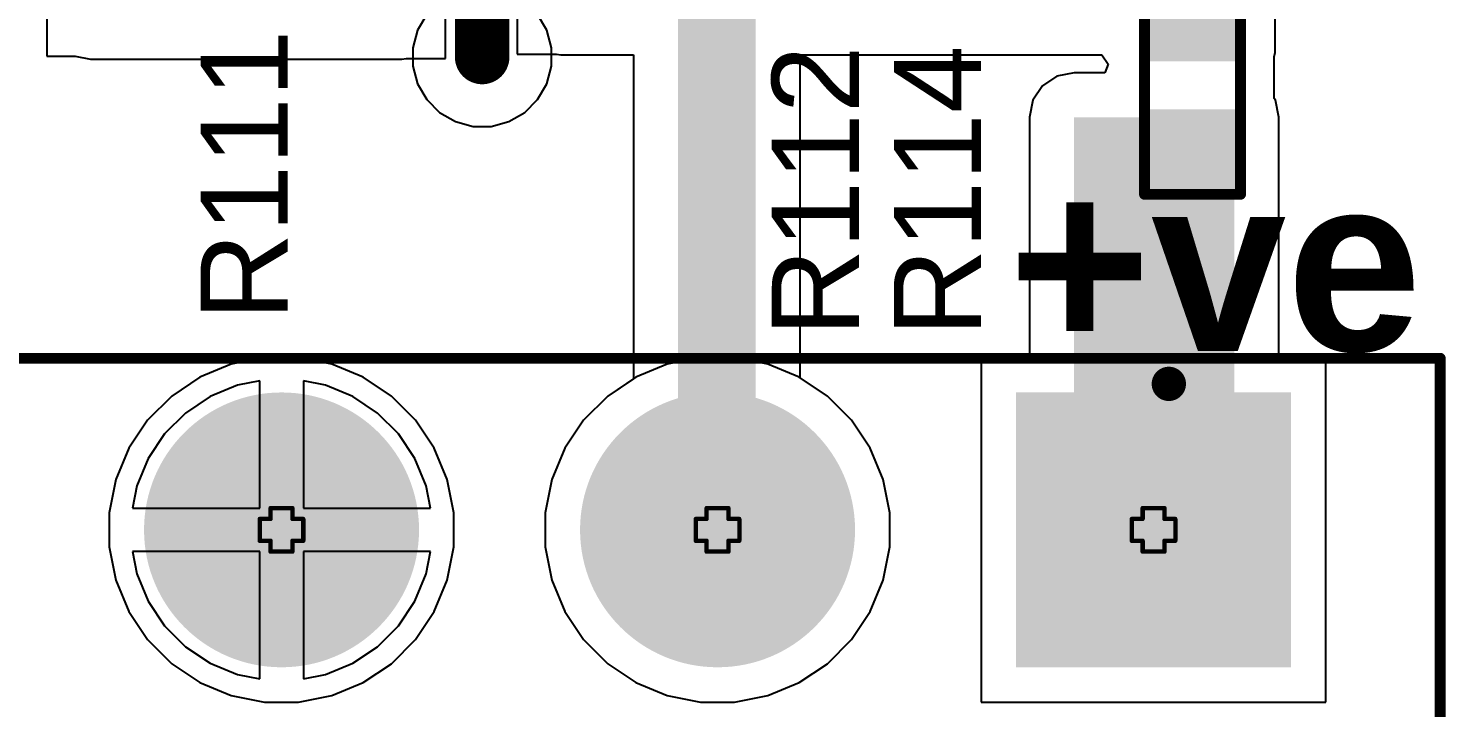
# Model space of a CAD drawing. Header units: inches. Extents: x -3 to 5437, y -3 to 5435.
# Drawn here: x 154.1 to 170.61, y 7.15 to 15.07 of the extents above; entities that cross this region are included whole.
import ezdxf

# ---------------------------------------------------------------- set-up
doc = ezdxf.new("R2010")
doc.units = ezdxf.units.IN
for name, color, linetype in [('Bottom Layer', 5, 'Continuous'), ('Bottom Solder', 6, 'Continuous'), ('Drill Drawing', 1, 'Continuous'), ('GND', 16, 'Continuous'), ('Multi-Layer', 9, 'Continuous'), ('Pad Holes', 156, 'Continuous'), ('PWR', 76, 'Continuous'), ('Top Layer', 1, 'Continuous'), ('Top Overlay', 2, 'Continuous'), ('Top Paste', 8, 'Continuous'), ('Top Solder', 216, 'Continuous'), ('Via Holes', 16, 'Continuous')]:
    doc.layers.add(name, color=color, linetype=linetype)
doc.styles.add('Arial', font='', dxfattribs={"height": 0.2})
doc.styles.add('Arial_Bold', font='', dxfattribs={"height": 0.2})
doc.styles.get('Arial').set_extended_font_data('Arial')
doc.styles.get('Arial_Bold').set_extended_font_data('Arial', bold=True)

# ---------------------------------------------------------------- blocks, each defined once
blk = doc.blocks.new('S______B______273')
at = {"layer": 'Top Layer'}
for points in [[(-1.143, -0.445), (-1.143, 0.445), (-0.381, 0.445), (-0.381, -0.445)], [(0.381, -0.445), (0.381, 0.445), (1.143, 0.445), (1.143, -0.445)]]:
    blk.add_hatch(color=1, dxfattribs=at).paths.add_polyline_path(points)
at = {"layer": 'Top Paste'}
for points in [[(-1.143, -0.445), (-1.143, 0.445), (-0.381, 0.445), (-0.381, -0.445)], [(0.381, -0.445), (0.381, 0.445), (1.143, 0.445), (1.143, -0.445)]]:
    blk.add_hatch(color=8, dxfattribs=at).paths.add_polyline_path(points)
at = {"layer": 'Top Solder'}
for points in [[(-1.245, -0.546), (-1.245, 0.546), (-0.279, 0.546), (-0.279, -0.546)], [(0.279, -0.546), (0.279, 0.546), (1.245, 0.546), (1.245, -0.546)]]:
    blk.add_hatch(color=216, dxfattribs=at).paths.add_polyline_path(points)
at = {"layer": 'Top Overlay'}
for points in [[(1.27, 0.559, 0.127, 0.127, 0), (-1.27, 0.559, 0.127, 0.127, 0)], [(-1.27, -0.559, 0.127, 0.127, 0), (-1.27, 0.559, 0.127, 0.127, 0)], [(1.27, -0.559, 0.127, 0.127, 0), (1.27, 0.559, 0.127, 0.127, 0)], [(1.27, -0.559, 0.127, 0.127, 0), (-1.27, -0.559, 0.127, 0.127, 0)]]:
    blk.add_lwpolyline(points, format="xyseb", dxfattribs=at)
for points in [[(-1.302, 0.559, 0.0635, 0.0635, 1), (-1.238, 0.559, 0.0635, 0.0635, 1)], [(-1.302, 0.559, 0.0635, 0.0635, 1), (-1.238, 0.559, 0.0635, 0.0635, 1)], [(1.238, 0.559, 0.0635, 0.0635, 1), (1.302, 0.559, 0.0635, 0.0635, 1)], [(1.238, 0.559, 0.0635, 0.0635, 1), (1.302, 0.559, 0.0635, 0.0635, 1)], [(-1.302, -0.559, 0.0635, 0.0635, 1), (-1.238, -0.559, 0.0635, 0.0635, 1)], [(-1.302, -0.559, 0.0635, 0.0635, 1), (-1.238, -0.559, 0.0635, 0.0635, 1)], [(1.238, -0.559, 0.0635, 0.0635, 1), (1.302, -0.559, 0.0635, 0.0635, 1)], [(1.238, -0.559, 0.0635, 0.0635, 1), (1.302, -0.559, 0.0635, 0.0635, 1)]]:
    blk.add_lwpolyline(points, format="xyseb", close=True, dxfattribs=at)
at = {"layer": 'Top Overlay', "style": 'Arial_Bold'}
blk.add_text('SB5', height=1.27, rotation=-180, dxfattribs=at).set_placement((-1.371, 0.53))
blk = doc.blocks.new('TBP01R1_508_04BE_328')
at = {"layer": 'Bottom Layer'}
blk.add_hatch(color=5, dxfattribs=at).paths.add_polyline_path([(-6.58, 1.5), (-3.58, 1.5), (-3.58, -1.5), (-6.58, -1.5)])
h = blk.add_hatch(color=5, dxfattribs=at)
edge = h.paths.add_edge_path()
edge.add_arc((0, 0), 1.5, 0, 360)
h = blk.add_hatch(color=5, dxfattribs=at)
edge = h.paths.add_edge_path()
edge.add_arc((5.08, 0), 1.5, 0, 360)
at = {"layer": 'Bottom Solder'}
blk.add_hatch(color=6, dxfattribs=at).paths.add_polyline_path([(-6.682, 1.602), (-3.478, 1.602), (-3.478, -1.602), (-6.682, -1.602)])
h = blk.add_hatch(color=6, dxfattribs=at)
edge = h.paths.add_edge_path()
edge.add_arc((0, 0), 1.602, 0, 360)
h = blk.add_hatch(color=6, dxfattribs=at)
edge = h.paths.add_edge_path()
edge.add_arc((5.08, 0), 1.602, 0, 360)
at = {"layer": 'GND'}
blk.add_hatch(color=16, dxfattribs=at).paths.add_polyline_path([(-6.58, 1.5), (-3.58, 1.5), (-3.58, -1.5), (-6.58, -1.5)])
h = blk.add_hatch(color=16, dxfattribs=at)
edge = h.paths.add_edge_path()
edge.add_arc((0, 0), 1.5, 0, 360)
h = blk.add_hatch(color=16, dxfattribs=at)
edge = h.paths.add_edge_path()
edge.add_arc((5.08, 0), 1.5, 0, 360)
at = {"layer": 'Multi-Layer'}
blk.add_hatch(color=9, dxfattribs=at).paths.add_polyline_path([(-6.58, 1.5), (-3.58, 1.5), (-3.58, -1.5), (-6.58, -1.5)])
h = blk.add_hatch(color=9, dxfattribs=at)
edge = h.paths.add_edge_path()
edge.add_arc((0, 0), 1.5, 0, 360)
h = blk.add_hatch(color=9, dxfattribs=at)
edge = h.paths.add_edge_path()
edge.add_arc((5.08, 0), 1.5, 0, 360)
at = {"layer": 'Pad Holes'}
h = blk.add_hatch(color=7, dxfattribs=at)
edge = h.paths.add_edge_path()
edge.add_arc((-5.08, 0), 0.85, 0, 360)
h = blk.add_hatch(color=7, dxfattribs=at)
edge = h.paths.add_edge_path()
edge.add_arc((0, 0), 0.85, 0, 360)
h = blk.add_hatch(color=7, dxfattribs=at)
edge = h.paths.add_edge_path()
edge.add_arc((5.08, 0), 0.85, 0, 360)
at = {"layer": 'PWR'}
blk.add_hatch(color=76, dxfattribs=at).paths.add_polyline_path([(-6.58, 1.5), (-3.58, 1.5), (-3.58, -1.5), (-6.58, -1.5)])
h = blk.add_hatch(color=76, dxfattribs=at)
edge = h.paths.add_edge_path()
edge.add_arc((0, 0), 1.5, 0, 360)
h = blk.add_hatch(color=76, dxfattribs=at)
edge = h.paths.add_edge_path()
edge.add_arc((5.08, 0), 1.5, 0, 360)
at = {"layer": 'Top Layer'}
blk.add_hatch(color=1, dxfattribs=at).paths.add_polyline_path([(-6.58, 1.5), (-3.58, 1.5), (-3.58, -1.5), (-6.58, -1.5)])
h = blk.add_hatch(color=1, dxfattribs=at)
edge = h.paths.add_edge_path()
edge.add_arc((0, 0), 1.5, 0, 360)
h = blk.add_hatch(color=1, dxfattribs=at)
edge = h.paths.add_edge_path()
edge.add_arc((5.08, 0), 1.5, 0, 360)
at = {"layer": 'Top Solder'}
blk.add_hatch(color=216, dxfattribs=at).paths.add_polyline_path([(-6.682, 1.602), (-3.478, 1.602), (-3.478, -1.602), (-6.682, -1.602)])
h = blk.add_hatch(color=216, dxfattribs=at)
edge = h.paths.add_edge_path()
edge.add_arc((0, 0), 1.602, 0, 360)
h = blk.add_hatch(color=216, dxfattribs=at)
edge = h.paths.add_edge_path()
edge.add_arc((5.08, 0), 1.602, 0, 360)
at = {"layer": 'Top Overlay'}
for points in [[(-8.42, 10, 0.127, 0.127, 0), (-8.42, -2, 0.127, 0.127, 0)], [(13.494, -2, 0.127, 0.127, 0), (-8.42, -2, 0.127, 0.127, 0)]]:
    blk.add_lwpolyline(points, format="xyseb", dxfattribs=at)
for points in [[(-5.158, -1.702, 0.2, 0.2, 1), (-5.358, -1.702, 0.2, 0.2, 1)], [(-5.408, -1.702, 0.1, 0.1, 1), (-5.308, -1.702, 0.1, 0.1, 1)], [(-5.208, -1.702, 0.1, 0.1, 1), (-5.108, -1.702, 0.1, 0.1, 1)], [(-8.452, -2, 0.0635, 0.0635, 1), (-8.388, -2, 0.0635, 0.0635, 1)], [(-8.452, -2, 0.0635, 0.0635, 1), (-8.388, -2, 0.0635, 0.0635, 1)]]:
    blk.add_lwpolyline(points, format="xyseb", close=True, dxfattribs=at)

msp = doc.modelspace()

# ---------------------------------------------------------------- hatches: boundary and pattern name
at = {"layer": 'Bottom Layer'}
h = msp.add_hatch(color=5, dxfattribs=at)
edge = h.paths.add_edge_path()
edge.add_arc((159.386, 14.733), 0.3, 0, 360)
at = {"layer": 'Bottom Solder'}
h = msp.add_hatch(color=6, dxfattribs=at)
edge = h.paths.add_edge_path()
edge.add_arc((159.386, 14.733), 0.15, 0, 360)
at = {"layer": 'GND'}
h = msp.add_hatch(color=16, dxfattribs=at)
edge = h.paths.add_edge_path()
edge.add_arc((159.386, 14.733), 0.3, 0, 360)
at = {"layer": 'PWR'}
h = msp.add_hatch(color=76, dxfattribs=at)
edge = h.paths.add_edge_path()
edge.add_arc((159.386, 14.733), 0.3, 0, 360)
at = {"layer": 'Top Layer'}
for points in [[(168.107, 14.784), (168.107, 16.418), (167.218, 16.418), (167.218, 14.784)], [(161.668, 9.221), (162.572, 9.221), (162.572, 16.037), (161.668, 16.037)], [(166.281, 9.221), (168.149, 9.221), (168.149, 14.031), (166.281, 14.031)]]:
    msp.add_hatch(color=1, dxfattribs=at).paths.add_polyline_path(points)
h = msp.add_hatch(color=1, dxfattribs=at)
edge = h.paths.add_edge_path()
edge.add_arc((159.386, 14.733), 0.3, 0, 360)
at = {"layer": 'Top Solder'}
h = msp.add_hatch(color=216, dxfattribs=at)
edge = h.paths.add_edge_path()
edge.add_arc((159.386, 14.733), 0.15, 0, 360)
at = {"layer": 'Via Holes'}
h = msp.add_hatch(color=7, dxfattribs=at)
edge = h.paths.add_edge_path()
edge.add_arc((159.386, 14.733), 0.15, 0, 360)

# ---------------------------------------------------------------- linework, layer by layer
at = {"layer": 'Bottom Layer'}
for p, q in [((161.93, 11.229), (161.542, 11.152)), ((162.325, 11.229), (161.93, 11.229)), ((162.713, 11.152), (162.325, 11.229)), ((169.216, 11.229), (165.2, 11.229)), ((165.2, 11.229), (165.2, 7.213)), ((169.216, 7.213), (169.216, 11.229)), ((161.542, 11.152), (161.177, 11)), ((163.079, 11), (162.713, 11.152)), ((156.536, 10.908), (156.217, 10.775)), ((156.794, 10.959), (156.536, 10.908)), ((156.794, 9.475), (156.794, 10.959)), ((157.559, 10.908), (157.302, 10.959)), ((157.302, 10.959), (157.302, 9.475)), ((157.878, 10.775), (157.559, 10.908)), ((161.177, 11), (160.848, 10.781)), ((163.408, 10.781), (163.079, 11)), ((156.217, 10.775), (155.93, 10.583)), ((158.166, 10.583), (157.878, 10.775)), ((160.848, 10.781), (160.568, 10.501)), ((163.687, 10.501), (163.408, 10.781)), ((155.93, 10.583), (155.685, 10.339)), ((158.41, 10.339), (158.166, 10.583)), ((160.568, 10.501), (160.348, 10.172)), ((163.907, 10.172), (163.687, 10.501)), ((155.685, 10.339), (155.493, 10.052)), ((158.602, 10.052), (158.41, 10.339)), ((160.348, 10.172), (160.197, 9.807)), ((164.058, 9.807), (163.907, 10.172)), ((155.493, 10.052), (155.361, 9.733)), ((158.734, 9.733), (158.602, 10.052)), ((160.197, 9.807), (160.12, 9.419)), ((164.136, 9.419), (164.058, 9.807)), ((155.361, 9.733), (155.31, 9.475)), ((158.785, 9.475), (158.734, 9.733)), ((155.31, 9.475), (156.794, 9.475)), ((157.302, 9.475), (158.785, 9.475)), ((160.12, 9.419), (160.12, 9.023)), ((164.136, 9.023), (164.136, 9.419)), ((156.794, 8.967), (155.31, 8.967)), ((155.31, 8.967), (155.361, 8.709)), ((156.794, 7.483), (156.794, 8.967)), ((158.785, 8.967), (157.302, 8.967)), ((157.302, 8.967), (157.302, 7.483)), ((158.734, 8.709), (158.785, 8.967)), ((160.12, 9.023), (160.197, 8.635)), ((164.058, 8.635), (164.136, 9.023)), ((155.361, 8.709), (155.493, 8.39)), ((158.602, 8.39), (158.734, 8.709)), ((160.197, 8.635), (160.348, 8.27)), ((163.907, 8.27), (164.058, 8.635)), ((155.493, 8.39), (155.685, 8.103)), ((158.41, 8.103), (158.602, 8.39)), ((160.348, 8.27), (160.568, 7.941)), ((163.687, 7.941), (163.907, 8.27)), ((155.685, 8.103), (155.93, 7.859)), ((158.166, 7.859), (158.41, 8.103)), ((160.568, 7.941), (160.848, 7.661)), ((163.408, 7.661), (163.687, 7.941)), ((155.93, 7.859), (156.217, 7.667)), ((157.878, 7.667), (158.166, 7.859)), ((156.217, 7.667), (156.536, 7.534)), ((157.559, 7.534), (157.878, 7.667)), ((160.848, 7.661), (161.177, 7.442)), ((163.079, 7.442), (163.408, 7.661)), ((156.536, 7.534), (156.794, 7.483)), ((157.302, 7.483), (157.559, 7.534)), ((161.177, 7.442), (161.542, 7.29)), ((162.713, 7.29), (163.079, 7.442)), ((161.542, 7.29), (161.93, 7.213)), ((162.325, 7.213), (162.713, 7.29)), ((161.93, 7.213), (162.325, 7.213)), ((165.2, 7.213), (169.216, 7.213))]:
    msp.add_line(p, q, dxfattribs=at)
at = {"layer": 'Drill Drawing'}
for points in [[(159.132, 14.86, 0.0508, 0.0508, 0), (159.259, 14.733, 0.0508, 0.0508, 0)], [(159.132, 14.86, 0.0508, 0.0508, 0), (159.259, 14.86, 0.0508, 0.0508, 0)], [(159.259, 14.86, 0.0508, 0.0508, 0), (159.386, 14.987, 0.0508, 0.0508, 0)], [(159.386, 14.987, 0.0508, 0.0508, 0), (159.513, 14.86, 0.0508, 0.0508, 0)], [(159.513, 14.86, 0.0508, 0.0508, 0), (159.64, 14.86, 0.0508, 0.0508, 0)], [(159.513, 14.733, 0.0508, 0.0508, 0), (159.64, 14.86, 0.0508, 0.0508, 0)], [(159.132, 14.606, 0.0508, 0.0508, 0), (159.259, 14.733, 0.0508, 0.0508, 0)], [(159.513, 14.733, 0.0508, 0.0508, 0), (159.64, 14.606, 0.0508, 0.0508, 0)], [(159.132, 14.606, 0.0508, 0.0508, 0), (159.259, 14.606, 0.0508, 0.0508, 0)], [(159.259, 14.606, 0.0508, 0.0508, 0), (159.386, 14.479, 0.0508, 0.0508, 0)], [(159.386, 14.479, 0.0508, 0.0508, 0), (159.513, 14.606, 0.0508, 0.0508, 0)], [(159.513, 14.606, 0.0508, 0.0508, 0), (159.64, 14.606, 0.0508, 0.0508, 0)], [(156.921, 9.348, 0.0508, 0.0508, 0), (156.921, 9.475, 0.0508, 0.0508, 0)], [(156.921, 9.475, 0.0508, 0.0508, 0), (157.175, 9.475, 0.0508, 0.0508, 0)], [(157.175, 9.348, 0.0508, 0.0508, 0), (157.175, 9.475, 0.0508, 0.0508, 0)], [(162.001, 9.348, 0.0508, 0.0508, 0), (162.001, 9.475, 0.0508, 0.0508, 0)], [(162.001, 9.475, 0.0508, 0.0508, 0), (162.255, 9.475, 0.0508, 0.0508, 0)], [(162.255, 9.348, 0.0508, 0.0508, 0), (162.255, 9.475, 0.0508, 0.0508, 0)], [(167.081, 9.348, 0.0508, 0.0508, 0), (167.081, 9.475, 0.0508, 0.0508, 0)], [(167.081, 9.475, 0.0508, 0.0508, 0), (167.335, 9.475, 0.0508, 0.0508, 0)], [(167.335, 9.348, 0.0508, 0.0508, 0), (167.335, 9.475, 0.0508, 0.0508, 0)], [(156.794, 9.094, 0.0508, 0.0508, 0), (156.794, 9.348, 0.0508, 0.0508, 0)], [(156.794, 9.348, 0.0508, 0.0508, 0), (156.921, 9.348, 0.0508, 0.0508, 0)], [(157.175, 9.348, 0.0508, 0.0508, 0), (157.302, 9.348, 0.0508, 0.0508, 0)], [(157.302, 9.094, 0.0508, 0.0508, 0), (157.302, 9.348, 0.0508, 0.0508, 0)], [(161.874, 9.094, 0.0508, 0.0508, 0), (161.874, 9.348, 0.0508, 0.0508, 0)], [(161.874, 9.348, 0.0508, 0.0508, 0), (162.001, 9.348, 0.0508, 0.0508, 0)], [(162.255, 9.348, 0.0508, 0.0508, 0), (162.382, 9.348, 0.0508, 0.0508, 0)], [(162.382, 9.094, 0.0508, 0.0508, 0), (162.382, 9.348, 0.0508, 0.0508, 0)], [(166.954, 9.094, 0.0508, 0.0508, 0), (166.954, 9.348, 0.0508, 0.0508, 0)], [(166.954, 9.348, 0.0508, 0.0508, 0), (167.081, 9.348, 0.0508, 0.0508, 0)], [(167.335, 9.348, 0.0508, 0.0508, 0), (167.462, 9.348, 0.0508, 0.0508, 0)], [(167.462, 9.094, 0.0508, 0.0508, 0), (167.462, 9.348, 0.0508, 0.0508, 0)], [(156.794, 9.094, 0.0508, 0.0508, 0), (156.921, 9.094, 0.0508, 0.0508, 0)], [(156.921, 8.967, 0.0508, 0.0508, 0), (156.921, 9.094, 0.0508, 0.0508, 0)], [(157.175, 9.094, 0.0508, 0.0508, 0), (157.302, 9.094, 0.0508, 0.0508, 0)], [(157.175, 8.967, 0.0508, 0.0508, 0), (157.175, 9.094, 0.0508, 0.0508, 0)], [(161.874, 9.094, 0.0508, 0.0508, 0), (162.001, 9.094, 0.0508, 0.0508, 0)], [(162.001, 8.967, 0.0508, 0.0508, 0), (162.001, 9.094, 0.0508, 0.0508, 0)], [(162.255, 9.094, 0.0508, 0.0508, 0), (162.382, 9.094, 0.0508, 0.0508, 0)], [(162.255, 8.967, 0.0508, 0.0508, 0), (162.255, 9.094, 0.0508, 0.0508, 0)], [(166.954, 9.094, 0.0508, 0.0508, 0), (167.081, 9.094, 0.0508, 0.0508, 0)], [(167.081, 8.967, 0.0508, 0.0508, 0), (167.081, 9.094, 0.0508, 0.0508, 0)], [(167.335, 9.094, 0.0508, 0.0508, 0), (167.462, 9.094, 0.0508, 0.0508, 0)], [(167.335, 8.967, 0.0508, 0.0508, 0), (167.335, 9.094, 0.0508, 0.0508, 0)], [(156.921, 8.967, 0.0508, 0.0508, 0), (157.175, 8.967, 0.0508, 0.0508, 0)], [(162.001, 8.967, 0.0508, 0.0508, 0), (162.255, 8.967, 0.0508, 0.0508, 0)], [(167.081, 8.967, 0.0508, 0.0508, 0), (167.335, 8.967, 0.0508, 0.0508, 0)]]:
    msp.add_lwpolyline(points, format="xyseb", dxfattribs=at)
for points in [[(159.119, 14.86, 0.0254, 0.0254, 1), (159.144, 14.86, 0.0254, 0.0254, 1)], [(159.119, 14.86, 0.0254, 0.0254, 1), (159.144, 14.86, 0.0254, 0.0254, 1)], [(159.246, 14.86, 0.0254, 0.0254, 1), (159.271, 14.86, 0.0254, 0.0254, 1)], [(159.246, 14.86, 0.0254, 0.0254, 1), (159.271, 14.86, 0.0254, 0.0254, 1)], [(159.373, 14.987, 0.0254, 0.0254, 1), (159.398, 14.987, 0.0254, 0.0254, 1)], [(159.373, 14.987, 0.0254, 0.0254, 1), (159.398, 14.987, 0.0254, 0.0254, 1)], [(159.5, 14.86, 0.0254, 0.0254, 1), (159.525, 14.86, 0.0254, 0.0254, 1)], [(159.5, 14.86, 0.0254, 0.0254, 1), (159.525, 14.86, 0.0254, 0.0254, 1)], [(159.627, 14.86, 0.0254, 0.0254, 1), (159.652, 14.86, 0.0254, 0.0254, 1)], [(159.627, 14.86, 0.0254, 0.0254, 1), (159.652, 14.86, 0.0254, 0.0254, 1)], [(159.246, 14.733, 0.0254, 0.0254, 1), (159.271, 14.733, 0.0254, 0.0254, 1)], [(159.246, 14.733, 0.0254, 0.0254, 1), (159.271, 14.733, 0.0254, 0.0254, 1)], [(159.5, 14.733, 0.0254, 0.0254, 1), (159.525, 14.733, 0.0254, 0.0254, 1)], [(159.5, 14.733, 0.0254, 0.0254, 1), (159.525, 14.733, 0.0254, 0.0254, 1)], [(159.119, 14.606, 0.0254, 0.0254, 1), (159.144, 14.606, 0.0254, 0.0254, 1)], [(159.119, 14.606, 0.0254, 0.0254, 1), (159.144, 14.606, 0.0254, 0.0254, 1)], [(159.246, 14.606, 0.0254, 0.0254, 1), (159.271, 14.606, 0.0254, 0.0254, 1)], [(159.246, 14.606, 0.0254, 0.0254, 1), (159.271, 14.606, 0.0254, 0.0254, 1)], [(159.5, 14.606, 0.0254, 0.0254, 1), (159.525, 14.606, 0.0254, 0.0254, 1)], [(159.5, 14.606, 0.0254, 0.0254, 1), (159.525, 14.606, 0.0254, 0.0254, 1)], [(159.627, 14.606, 0.0254, 0.0254, 1), (159.652, 14.606, 0.0254, 0.0254, 1)], [(159.627, 14.606, 0.0254, 0.0254, 1), (159.652, 14.606, 0.0254, 0.0254, 1)], [(159.373, 14.479, 0.0254, 0.0254, 1), (159.398, 14.479, 0.0254, 0.0254, 1)], [(159.373, 14.479, 0.0254, 0.0254, 1), (159.398, 14.479, 0.0254, 0.0254, 1)], [(156.908, 9.475, 0.0254, 0.0254, 1), (156.933, 9.475, 0.0254, 0.0254, 1)], [(156.908, 9.475, 0.0254, 0.0254, 1), (156.933, 9.475, 0.0254, 0.0254, 1)], [(157.162, 9.475, 0.0254, 0.0254, 1), (157.187, 9.475, 0.0254, 0.0254, 1)], [(157.162, 9.475, 0.0254, 0.0254, 1), (157.187, 9.475, 0.0254, 0.0254, 1)], [(161.988, 9.475, 0.0254, 0.0254, 1), (162.013, 9.475, 0.0254, 0.0254, 1)], [(161.988, 9.475, 0.0254, 0.0254, 1), (162.013, 9.475, 0.0254, 0.0254, 1)], [(162.242, 9.475, 0.0254, 0.0254, 1), (162.267, 9.475, 0.0254, 0.0254, 1)], [(162.242, 9.475, 0.0254, 0.0254, 1), (162.267, 9.475, 0.0254, 0.0254, 1)], [(167.068, 9.475, 0.0254, 0.0254, 1), (167.093, 9.475, 0.0254, 0.0254, 1)], [(167.068, 9.475, 0.0254, 0.0254, 1), (167.093, 9.475, 0.0254, 0.0254, 1)], [(167.322, 9.475, 0.0254, 0.0254, 1), (167.347, 9.475, 0.0254, 0.0254, 1)], [(167.322, 9.475, 0.0254, 0.0254, 1), (167.347, 9.475, 0.0254, 0.0254, 1)], [(156.781, 9.348, 0.0254, 0.0254, 1), (156.806, 9.348, 0.0254, 0.0254, 1)], [(156.781, 9.348, 0.0254, 0.0254, 1), (156.806, 9.348, 0.0254, 0.0254, 1)], [(156.908, 9.348, 0.0254, 0.0254, 1), (156.933, 9.348, 0.0254, 0.0254, 1)], [(156.908, 9.348, 0.0254, 0.0254, 1), (156.933, 9.348, 0.0254, 0.0254, 1)], [(157.162, 9.348, 0.0254, 0.0254, 1), (157.187, 9.348, 0.0254, 0.0254, 1)], [(157.162, 9.348, 0.0254, 0.0254, 1), (157.187, 9.348, 0.0254, 0.0254, 1)], [(157.289, 9.348, 0.0254, 0.0254, 1), (157.314, 9.348, 0.0254, 0.0254, 1)], [(157.289, 9.348, 0.0254, 0.0254, 1), (157.314, 9.348, 0.0254, 0.0254, 1)], [(161.861, 9.348, 0.0254, 0.0254, 1), (161.886, 9.348, 0.0254, 0.0254, 1)], [(161.861, 9.348, 0.0254, 0.0254, 1), (161.886, 9.348, 0.0254, 0.0254, 1)], [(161.988, 9.348, 0.0254, 0.0254, 1), (162.013, 9.348, 0.0254, 0.0254, 1)], [(161.988, 9.348, 0.0254, 0.0254, 1), (162.013, 9.348, 0.0254, 0.0254, 1)], [(162.242, 9.348, 0.0254, 0.0254, 1), (162.267, 9.348, 0.0254, 0.0254, 1)], [(162.242, 9.348, 0.0254, 0.0254, 1), (162.267, 9.348, 0.0254, 0.0254, 1)], [(162.369, 9.348, 0.0254, 0.0254, 1), (162.394, 9.348, 0.0254, 0.0254, 1)], [(162.369, 9.348, 0.0254, 0.0254, 1), (162.394, 9.348, 0.0254, 0.0254, 1)], [(166.941, 9.348, 0.0254, 0.0254, 1), (166.966, 9.348, 0.0254, 0.0254, 1)], [(166.941, 9.348, 0.0254, 0.0254, 1), (166.966, 9.348, 0.0254, 0.0254, 1)], [(167.068, 9.348, 0.0254, 0.0254, 1), (167.093, 9.348, 0.0254, 0.0254, 1)], [(167.068, 9.348, 0.0254, 0.0254, 1), (167.093, 9.348, 0.0254, 0.0254, 1)], [(167.322, 9.348, 0.0254, 0.0254, 1), (167.347, 9.348, 0.0254, 0.0254, 1)], [(167.322, 9.348, 0.0254, 0.0254, 1), (167.347, 9.348, 0.0254, 0.0254, 1)], [(167.449, 9.348, 0.0254, 0.0254, 1), (167.474, 9.348, 0.0254, 0.0254, 1)], [(167.449, 9.348, 0.0254, 0.0254, 1), (167.474, 9.348, 0.0254, 0.0254, 1)], [(156.781, 9.094, 0.0254, 0.0254, 1), (156.806, 9.094, 0.0254, 0.0254, 1)], [(156.781, 9.094, 0.0254, 0.0254, 1), (156.806, 9.094, 0.0254, 0.0254, 1)], [(156.908, 9.094, 0.0254, 0.0254, 1), (156.933, 9.094, 0.0254, 0.0254, 1)], [(156.908, 9.094, 0.0254, 0.0254, 1), (156.933, 9.094, 0.0254, 0.0254, 1)], [(157.162, 9.094, 0.0254, 0.0254, 1), (157.187, 9.094, 0.0254, 0.0254, 1)], [(157.162, 9.094, 0.0254, 0.0254, 1), (157.187, 9.094, 0.0254, 0.0254, 1)], [(157.289, 9.094, 0.0254, 0.0254, 1), (157.314, 9.094, 0.0254, 0.0254, 1)], [(157.289, 9.094, 0.0254, 0.0254, 1), (157.314, 9.094, 0.0254, 0.0254, 1)], [(161.861, 9.094, 0.0254, 0.0254, 1), (161.886, 9.094, 0.0254, 0.0254, 1)], [(161.861, 9.094, 0.0254, 0.0254, 1), (161.886, 9.094, 0.0254, 0.0254, 1)], [(161.988, 9.094, 0.0254, 0.0254, 1), (162.013, 9.094, 0.0254, 0.0254, 1)], [(161.988, 9.094, 0.0254, 0.0254, 1), (162.013, 9.094, 0.0254, 0.0254, 1)], [(162.242, 9.094, 0.0254, 0.0254, 1), (162.267, 9.094, 0.0254, 0.0254, 1)], [(162.242, 9.094, 0.0254, 0.0254, 1), (162.267, 9.094, 0.0254, 0.0254, 1)], [(162.369, 9.094, 0.0254, 0.0254, 1), (162.394, 9.094, 0.0254, 0.0254, 1)], [(162.369, 9.094, 0.0254, 0.0254, 1), (162.394, 9.094, 0.0254, 0.0254, 1)], [(166.941, 9.094, 0.0254, 0.0254, 1), (166.966, 9.094, 0.0254, 0.0254, 1)], [(166.941, 9.094, 0.0254, 0.0254, 1), (166.966, 9.094, 0.0254, 0.0254, 1)], [(167.068, 9.094, 0.0254, 0.0254, 1), (167.093, 9.094, 0.0254, 0.0254, 1)], [(167.068, 9.094, 0.0254, 0.0254, 1), (167.093, 9.094, 0.0254, 0.0254, 1)], [(167.322, 9.094, 0.0254, 0.0254, 1), (167.347, 9.094, 0.0254, 0.0254, 1)], [(167.322, 9.094, 0.0254, 0.0254, 1), (167.347, 9.094, 0.0254, 0.0254, 1)], [(167.449, 9.094, 0.0254, 0.0254, 1), (167.474, 9.094, 0.0254, 0.0254, 1)], [(167.449, 9.094, 0.0254, 0.0254, 1), (167.474, 9.094, 0.0254, 0.0254, 1)], [(156.908, 8.967, 0.0254, 0.0254, 1), (156.933, 8.967, 0.0254, 0.0254, 1)], [(156.908, 8.967, 0.0254, 0.0254, 1), (156.933, 8.967, 0.0254, 0.0254, 1)], [(157.162, 8.967, 0.0254, 0.0254, 1), (157.187, 8.967, 0.0254, 0.0254, 1)], [(157.162, 8.967, 0.0254, 0.0254, 1), (157.187, 8.967, 0.0254, 0.0254, 1)], [(161.988, 8.967, 0.0254, 0.0254, 1), (162.013, 8.967, 0.0254, 0.0254, 1)], [(161.988, 8.967, 0.0254, 0.0254, 1), (162.013, 8.967, 0.0254, 0.0254, 1)], [(162.242, 8.967, 0.0254, 0.0254, 1), (162.267, 8.967, 0.0254, 0.0254, 1)], [(162.242, 8.967, 0.0254, 0.0254, 1), (162.267, 8.967, 0.0254, 0.0254, 1)], [(167.068, 8.967, 0.0254, 0.0254, 1), (167.093, 8.967, 0.0254, 0.0254, 1)], [(167.068, 8.967, 0.0254, 0.0254, 1), (167.093, 8.967, 0.0254, 0.0254, 1)], [(167.322, 8.967, 0.0254, 0.0254, 1), (167.347, 8.967, 0.0254, 0.0254, 1)], [(167.322, 8.967, 0.0254, 0.0254, 1), (167.347, 8.967, 0.0254, 0.0254, 1)]]:
    msp.add_lwpolyline(points, format="xyseb", close=True, dxfattribs=at)
at = {"layer": 'GND'}
for p, q in [((161.93, 11.229), (161.542, 11.152)), ((162.325, 11.229), (161.93, 11.229)), ((162.713, 11.152), (162.325, 11.229)), ((169.216, 11.229), (165.2, 11.229)), ((165.2, 11.229), (165.2, 7.213)), ((169.216, 7.213), (169.216, 11.229)), ((161.542, 11.152), (161.177, 11)), ((163.079, 11), (162.713, 11.152)), ((156.536, 10.908), (156.217, 10.775)), ((156.794, 10.959), (156.536, 10.908)), ((156.794, 9.475), (156.794, 10.959)), ((157.559, 10.908), (157.302, 10.959)), ((157.302, 10.959), (157.302, 9.475)), ((157.878, 10.775), (157.559, 10.908)), ((161.177, 11), (160.848, 10.781)), ((163.408, 10.781), (163.079, 11)), ((156.217, 10.775), (155.93, 10.583)), ((158.166, 10.583), (157.878, 10.775)), ((160.848, 10.781), (160.568, 10.501)), ((163.687, 10.501), (163.408, 10.781)), ((155.93, 10.583), (155.685, 10.339)), ((158.41, 10.339), (158.166, 10.583)), ((160.568, 10.501), (160.348, 10.172)), ((163.907, 10.172), (163.687, 10.501)), ((155.685, 10.339), (155.493, 10.052)), ((158.602, 10.052), (158.41, 10.339)), ((160.348, 10.172), (160.197, 9.807)), ((164.058, 9.807), (163.907, 10.172)), ((155.493, 10.052), (155.361, 9.733)), ((158.734, 9.733), (158.602, 10.052)), ((160.197, 9.807), (160.12, 9.419)), ((164.136, 9.419), (164.058, 9.807)), ((155.361, 9.733), (155.31, 9.475)), ((158.785, 9.475), (158.734, 9.733)), ((155.31, 9.475), (156.794, 9.475)), ((157.302, 9.475), (158.785, 9.475)), ((160.12, 9.419), (160.12, 9.023)), ((164.136, 9.023), (164.136, 9.419)), ((156.794, 8.967), (155.31, 8.967)), ((155.31, 8.967), (155.361, 8.709)), ((156.794, 7.483), (156.794, 8.967)), ((158.785, 8.967), (157.302, 8.967)), ((157.302, 8.967), (157.302, 7.483)), ((158.734, 8.709), (158.785, 8.967)), ((160.12, 9.023), (160.197, 8.635)), ((164.058, 8.635), (164.136, 9.023)), ((155.361, 8.709), (155.493, 8.39)), ((158.602, 8.39), (158.734, 8.709)), ((160.197, 8.635), (160.348, 8.27)), ((163.907, 8.27), (164.058, 8.635)), ((155.493, 8.39), (155.685, 8.103)), ((158.41, 8.103), (158.602, 8.39)), ((160.348, 8.27), (160.568, 7.941)), ((163.687, 7.941), (163.907, 8.27)), ((155.685, 8.103), (155.93, 7.859)), ((158.166, 7.859), (158.41, 8.103)), ((160.568, 7.941), (160.848, 7.661)), ((163.408, 7.661), (163.687, 7.941)), ((155.93, 7.859), (156.217, 7.667)), ((157.878, 7.667), (158.166, 7.859)), ((156.217, 7.667), (156.536, 7.534)), ((157.559, 7.534), (157.878, 7.667)), ((160.848, 7.661), (161.177, 7.442)), ((163.079, 7.442), (163.408, 7.661)), ((156.536, 7.534), (156.794, 7.483)), ((157.302, 7.483), (157.559, 7.534)), ((161.177, 7.442), (161.542, 7.29)), ((162.713, 7.29), (163.079, 7.442)), ((161.542, 7.29), (161.93, 7.213)), ((162.325, 7.213), (162.713, 7.29)), ((161.93, 7.213), (162.325, 7.213)), ((165.2, 7.213), (169.216, 7.213))]:
    msp.add_line(p, q, dxfattribs=at)
at = {"layer": 'PWR'}
for p, q in [((158.739, 15.229), (158.633, 15.045)), ((160.139, 15.045), (160.032, 15.229)), ((158.633, 15.045), (158.578, 14.839)), ((160.194, 14.839), (160.139, 15.045)), ((158.578, 14.839), (158.578, 14.626)), ((160.194, 14.626), (160.194, 14.839)), ((158.578, 14.626), (158.633, 14.421)), ((160.139, 14.421), (160.194, 14.626)), ((158.633, 14.421), (158.739, 14.237)), ((160.032, 14.237), (160.139, 14.421)), ((158.739, 14.237), (158.89, 14.086)), ((159.882, 14.086), (160.032, 14.237)), ((158.89, 14.086), (159.074, 13.98)), ((159.698, 13.98), (159.882, 14.086)), ((159.074, 13.98), (159.279, 13.925)), ((159.279, 13.925), (159.492, 13.925)), ((159.492, 13.925), (159.698, 13.98)), ((156.85, 11.229), (156.462, 11.152)), ((157.245, 11.229), (156.85, 11.229)), ((157.633, 11.152), (157.245, 11.229)), ((161.93, 11.229), (161.542, 11.152)), ((162.325, 11.229), (161.93, 11.229)), ((162.713, 11.152), (162.325, 11.229)), ((169.216, 11.229), (165.2, 11.229)), ((165.2, 11.229), (165.2, 7.213)), ((169.216, 7.213), (169.216, 11.229)), ((156.462, 11.152), (156.097, 11)), ((157.999, 11), (157.633, 11.152)), ((161.542, 11.152), (161.177, 11)), ((163.079, 11), (162.713, 11.152)), ((156.097, 11), (155.768, 10.781)), ((158.328, 10.781), (157.999, 11)), ((161.177, 11), (160.848, 10.781)), ((163.408, 10.781), (163.079, 11)), ((155.768, 10.781), (155.488, 10.501)), ((158.607, 10.501), (158.328, 10.781)), ((160.848, 10.781), (160.568, 10.501)), ((163.687, 10.501), (163.408, 10.781)), ((155.488, 10.501), (155.268, 10.172)), ((158.827, 10.172), (158.607, 10.501)), ((160.568, 10.501), (160.348, 10.172)), ((163.907, 10.172), (163.687, 10.501)), ((155.268, 10.172), (155.117, 9.807)), ((158.978, 9.807), (158.827, 10.172)), ((160.348, 10.172), (160.197, 9.807)), ((164.058, 9.807), (163.907, 10.172)), ((155.117, 9.807), (155.04, 9.419)), ((159.056, 9.419), (158.978, 9.807)), ((160.197, 9.807), (160.12, 9.419)), ((164.136, 9.419), (164.058, 9.807)), ((155.04, 9.419), (155.04, 9.023)), ((159.056, 9.023), (159.056, 9.419)), ((160.12, 9.419), (160.12, 9.023)), ((164.136, 9.023), (164.136, 9.419)), ((155.04, 9.023), (155.117, 8.635)), ((158.978, 8.635), (159.056, 9.023)), ((160.12, 9.023), (160.197, 8.635)), ((164.058, 8.635), (164.136, 9.023)), ((155.117, 8.635), (155.268, 8.27)), ((158.827, 8.27), (158.978, 8.635)), ((160.197, 8.635), (160.348, 8.27)), ((163.907, 8.27), (164.058, 8.635)), ((155.268, 8.27), (155.488, 7.941)), ((158.607, 7.941), (158.827, 8.27)), ((160.348, 8.27), (160.568, 7.941)), ((163.687, 7.941), (163.907, 8.27)), ((155.488, 7.941), (155.768, 7.661)), ((158.328, 7.661), (158.607, 7.941)), ((160.568, 7.941), (160.848, 7.661)), ((163.408, 7.661), (163.687, 7.941)), ((155.768, 7.661), (156.097, 7.442)), ((157.999, 7.442), (158.328, 7.661)), ((160.848, 7.661), (161.177, 7.442)), ((163.079, 7.442), (163.408, 7.661)), ((156.097, 7.442), (156.462, 7.29)), ((157.633, 7.29), (157.999, 7.442)), ((161.177, 7.442), (161.542, 7.29)), ((162.713, 7.29), (163.079, 7.442)), ((156.462, 7.29), (156.85, 7.213)), ((157.245, 7.213), (157.633, 7.29)), ((161.542, 7.29), (161.93, 7.213)), ((162.325, 7.213), (162.713, 7.29)), ((156.85, 7.213), (157.245, 7.213)), ((161.93, 7.213), (162.325, 7.213)), ((165.2, 7.213), (169.216, 7.213))]:
    msp.add_line(p, q, dxfattribs=at)
at = {"layer": 'Top Layer'}
for p, q in [((168.624, 14.784), (168.624, 16.418)), ((159.795, 15.225), (159.795, 14.767)), ((154.314, 15.175), (154.314, 14.742)), ((158.958, 14.717), (158.958, 15.175)), ((154.314, 14.742), (154.645, 14.742)), ((154.645, 14.742), (154.822, 14.707)), ((154.822, 14.707), (158.45, 14.707)), ((158.45, 14.707), (158.5, 14.717)), ((158.5, 14.717), (158.958, 14.717)), ((159.795, 14.767), (160.253, 14.767)), ((160.253, 14.767), (160.303, 14.758)), ((160.303, 14.758), (161.15, 14.758)), ((161.15, 14.758), (161.15, 10.983)), ((163.09, 10.993), (163.09, 14.758)), ((163.09, 14.758), (166.604, 14.758)), ((166.604, 14.758), (166.678, 14.649)), ((168.615, 14.734), (168.624, 14.784)), ((168.615, 14.248), (168.615, 14.734)), ((166.281, 14.549), (166.082, 14.509)), ((166.641, 14.549), (166.281, 14.549)), ((166.678, 14.649), (166.641, 14.549)), ((165.914, 14.397), (165.802, 14.229)), ((166.082, 14.509), (165.914, 14.397)), ((165.802, 14.229), (165.763, 14.031)), ((168.627, 14.229), (168.615, 14.248)), ((168.667, 14.031), (168.627, 14.229)), ((165.763, 14.031), (165.763, 11.229)), ((168.667, 11.229), (168.667, 14.031)), ((165.763, 11.229), (165.2, 11.229)), ((165.2, 11.229), (165.2, 7.213)), ((169.216, 11.229), (168.667, 11.229)), ((169.216, 7.213), (169.216, 11.229)), ((156.536, 10.908), (156.217, 10.775)), ((156.794, 10.959), (156.536, 10.908)), ((156.794, 9.475), (156.794, 10.959)), ((157.559, 10.908), (157.302, 10.959)), ((157.302, 10.959), (157.302, 9.475)), ((157.878, 10.775), (157.559, 10.908)), ((161.15, 10.983), (160.848, 10.781)), ((163.408, 10.781), (163.09, 10.993)), ((156.217, 10.775), (155.93, 10.583)), ((158.166, 10.583), (157.878, 10.775)), ((160.848, 10.781), (160.568, 10.501)), ((163.687, 10.501), (163.408, 10.781)), ((155.93, 10.583), (155.685, 10.339)), ((158.41, 10.339), (158.166, 10.583)), ((160.568, 10.501), (160.348, 10.172)), ((163.907, 10.172), (163.687, 10.501)), ((155.685, 10.339), (155.493, 10.052)), ((158.602, 10.052), (158.41, 10.339)), ((160.348, 10.172), (160.197, 9.807)), ((164.058, 9.807), (163.907, 10.172)), ((155.493, 10.052), (155.361, 9.733)), ((158.734, 9.733), (158.602, 10.052)), ((160.197, 9.807), (160.12, 9.419)), ((164.136, 9.419), (164.058, 9.807)), ((155.361, 9.733), (155.31, 9.475)), ((158.785, 9.475), (158.734, 9.733)), ((155.31, 9.475), (156.794, 9.475)), ((157.302, 9.475), (158.785, 9.475)), ((160.12, 9.419), (160.12, 9.023)), ((164.136, 9.023), (164.136, 9.419)), ((156.794, 8.967), (155.31, 8.967)), ((155.31, 8.967), (155.361, 8.709)), ((156.794, 7.483), (156.794, 8.967)), ((158.785, 8.967), (157.302, 8.967)), ((157.302, 8.967), (157.302, 7.483)), ((158.734, 8.709), (158.785, 8.967)), ((160.12, 9.023), (160.197, 8.635)), ((164.058, 8.635), (164.136, 9.023)), ((155.361, 8.709), (155.493, 8.39)), ((158.602, 8.39), (158.734, 8.709)), ((160.197, 8.635), (160.348, 8.27)), ((163.907, 8.27), (164.058, 8.635)), ((155.493, 8.39), (155.685, 8.103)), ((158.41, 8.103), (158.602, 8.39)), ((160.348, 8.27), (160.568, 7.941)), ((163.687, 7.941), (163.907, 8.27)), ((155.685, 8.103), (155.93, 7.859)), ((158.166, 7.859), (158.41, 8.103)), ((160.568, 7.941), (160.848, 7.661)), ((163.408, 7.661), (163.687, 7.941)), ((155.93, 7.859), (156.217, 7.667)), ((157.878, 7.667), (158.166, 7.859)), ((156.217, 7.667), (156.536, 7.534)), ((157.559, 7.534), (157.878, 7.667)), ((160.848, 7.661), (161.177, 7.442)), ((163.079, 7.442), (163.408, 7.661)), ((156.536, 7.534), (156.794, 7.483)), ((157.302, 7.483), (157.559, 7.534)), ((161.177, 7.442), (161.542, 7.29)), ((162.713, 7.29), (163.079, 7.442)), ((161.542, 7.29), (161.93, 7.213)), ((162.325, 7.213), (162.713, 7.29)), ((161.93, 7.213), (162.325, 7.213)), ((165.2, 7.213), (169.216, 7.213))]:
    msp.add_line(p, q, dxfattribs=at)
msp.add_lwpolyline([(159.386, 14.733, 0.635, 0.635, 0), (159.386, 15.631, 0.635, 0.635, 0)], format="xyseb", dxfattribs=at)
msp.add_lwpolyline([(159.227, 14.733, 0.318, 0.318, 1), (159.544, 14.733, 0.318, 0.318, 1)], format="xyseb", close=True, dxfattribs=at)

# ---------------------------------------------------------------- block references
for name, p, rotation in [('S______B______273', (167.662, 14.403), 270), ('TBP01R1_508_04BE_328', (162.128, 9.221), 180)]:
    msp.add_blockref(name, p, dxfattribs=dict(rotation=rotation))

# ---------------------------------------------------------------- texts
at = {"layer": 'Top Overlay'}
for s, height, rotation, style, p in [('R111', 1.016, 90, 'Arial', (157.121, 11.66)), ('R112', 1.016, 90, 'Arial', (163.776, 11.474)), ('R114', 1.016, 90, 'Arial', (165.198, 11.474)), ('+ve', 2.032, 360, 'Arial_Bold', (165.519, 11.308))]:
    msp.add_text(s, height=height, rotation=rotation, dxfattribs=dict(at, style=style)).set_placement(p)

doc.saveas('drawing.dxf')
